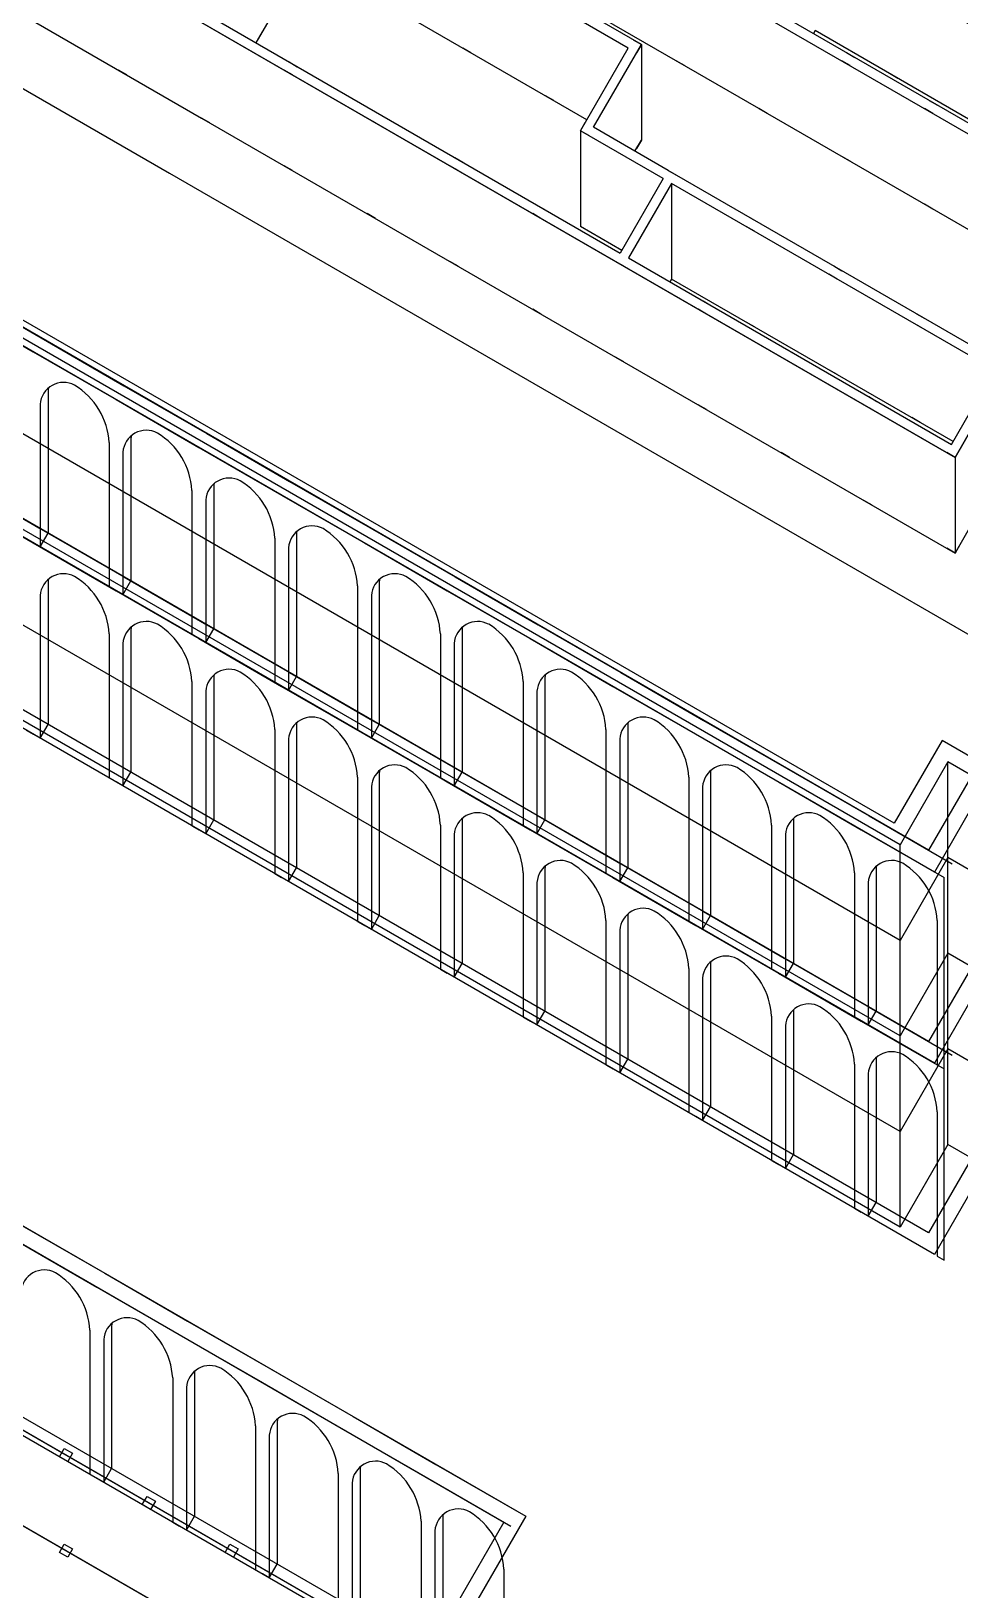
# Model space of a CAD drawing. Header units: metres. Extents: x 1950 to 2882, y 2050 to 2715.
# Drawn here: x 2666.71 to 2695.85, y 2235.54 to 2284.45 of the extents above; entities that cross this region are included whole.
import ezdxf

# ---------------------------------------------------------------- set-up
doc = ezdxf.new("R2010")
doc.units = ezdxf.units.M
for name, color, linetype in [('BACK 1', 250, 'Continuous'), ('BRICK WALLS', 250, 'Continuous'), ('OUTLINE', 250, 'Continuous'), ('PILARS', 250, 'Continuous')]:
    doc.layers.add(name, color=color, linetype=linetype)
doc.layers.add('DOUBLE SKIN FACADE', color=250, linetype='Continuous', transparency=0.5)

msp = doc.modelspace()

# ---------------------------------------------------------------- linework, layer by layer
at = {"layer": 'BACK 1'}
for points in [[(2641.136, 2327.171), (2651.788, 2321.021), (2650.288, 2318.423), (2671.073, 2306.423), (2669.573, 2303.825), (2687.759, 2293.325), (2686.259, 2290.727), (2701.848, 2281.727), (2700.348, 2279.129), (2710.74, 2273.129), (2709.09, 2270.271), (2703.894, 2273.271), (2702.394, 2270.673), (2697.198, 2273.673), (2695.698, 2271.075), (2661.663, 2290.725), (2663.163, 2293.323), (2660.565, 2294.823)], [(2665.859, 2282.993), (2671.055, 2279.993)], [(2671.055, 2279.993), (2684.046, 2272.493)], [(2684.046, 2272.493), (2696.43, 2265.343), (2697.93, 2267.941)]]:
    msp.add_lwpolyline(points, dxfattribs=at)
at = {"layer": 'BRICK WALLS'}
for p, q in [((2685.858, 2284.031), (2685.858, 2281.031)), ((2683.948, 2281.323), (2683.948, 2278.323)), ((2686.806, 2279.673), (2686.806, 2276.673)), ((2695.698, 2271.075), (2695.698, 2268.075))]:
    msp.add_line(p, q, dxfattribs=at)
for points in [[(2686.546, 2279.823), (2683.948, 2281.323), (2685.448, 2283.921), (2675.315, 2289.771), (2672.465, 2284.835), (2685.196, 2277.485)], [(2686.696, 2280.083), (2684.358, 2281.433), (2685.858, 2284.031), (2675.205, 2290.181)], [(2689.546, 2282.019), (2679.153, 2288.019)], [(2684.149, 2281.671), (2675.315, 2286.771), (2673.764, 2284.085)], [(2689.546, 2285.019), (2699.938, 2279.019)], [(2666.859, 2284.725), (2672.055, 2281.725)], [(2672.055, 2284.725), (2685.046, 2277.225)], [(2700.139, 2279.367), (2691.306, 2284.467), (2691.255, 2284.379)], [(2689.546, 2282.019), (2698.639, 2276.769)], [(2672.055, 2281.725), (2685.046, 2274.225)], [(2685.657, 2280.683), (2685.858, 2281.031)], [(2697.088, 2274.083), (2686.696, 2280.083)], [(2686.546, 2279.823), (2685.196, 2277.485)], [(2685.247, 2277.573), (2683.948, 2278.323)], [(2685.046, 2277.225), (2695.698, 2271.075), (2697.198, 2273.673)], [(2695.639, 2271.573), (2686.806, 2276.673), (2686.755, 2276.585)], [(2685.046, 2274.225), (2695.698, 2268.075), (2697.198, 2270.673)]]:
    msp.add_lwpolyline(points, dxfattribs=at)
for points in [[(2700.088, 2279.279), (2701.438, 2281.617), (2691.306, 2287.467), (2689.956, 2285.129)], [(2696.938, 2273.823), (2686.806, 2279.673), (2685.456, 2277.335), (2695.588, 2271.485)]]:
    msp.add_lwpolyline(points, close=True, dxfattribs=at)
at = {"layer": 'DOUBLE SKIN FACADE'}
for p, q in [((2664.429, 2276.325), (2667.027, 2274.825)), ((2664.179, 2275.892), (2666.777, 2274.392)), ((2667.027, 2274.825), (2669.625, 2273.325)), ((2666.777, 2274.392), (2669.375, 2272.892)), ((2667.244, 2273.175), (2667.244, 2268.7)), ((2669.625, 2273.325), (2672.223, 2271.825)), ((2666.994, 2272.742), (2666.994, 2268.267)), ((2669.375, 2272.892), (2671.973, 2271.392)), ((2669.842, 2271.675), (2669.842, 2267.2)), ((2672.223, 2271.825), (2674.821, 2270.325)), ((2669.159, 2271.542), (2669.159, 2267.017)), ((2669.592, 2271.242), (2669.592, 2266.767)), ((2671.973, 2271.392), (2674.571, 2269.892)), ((2664.429, 2270.325), (2667.027, 2268.825)), ((2674.821, 2270.325), (2677.419, 2268.825)), ((2664.179, 2269.892), (2666.777, 2268.392)), ((2671.757, 2270.042), (2671.757, 2265.517)), ((2672.19, 2269.742), (2672.19, 2265.267)), ((2672.44, 2270.175), (2672.44, 2265.7)), ((2674.571, 2269.892), (2677.169, 2268.392)), ((2667.027, 2268.825), (2669.625, 2267.325)), ((2677.419, 2268.825), (2680.018, 2267.325)), ((2666.561, 2268.517), (2666.777, 2268.392)), ((2666.777, 2268.392), (2669.375, 2266.892)), ((2666.994, 2268.267), (2666.777, 2268.392)), ((2666.994, 2268.267), (2667.244, 2268.7)), ((2674.355, 2268.542), (2674.355, 2264.017)), ((2674.788, 2268.242), (2674.788, 2263.767)), ((2675.038, 2268.675), (2675.038, 2264.2)), ((2677.169, 2268.392), (2679.768, 2266.892)), ((2669.625, 2267.325), (2672.223, 2265.825)), ((2680.018, 2267.325), (2682.616, 2265.825)), ((2667.244, 2267.175), (2667.244, 2262.7)), ((2669.159, 2267.017), (2669.375, 2266.892)), ((2669.375, 2266.892), (2671.973, 2265.392)), ((2669.592, 2266.767), (2669.375, 2266.892)), ((2669.592, 2266.767), (2669.842, 2267.2)), ((2676.953, 2267.042), (2676.953, 2262.517)), ((2677.636, 2267.175), (2677.636, 2262.7)), ((2679.768, 2266.892), (2682.366, 2265.392)), ((2666.994, 2266.742), (2666.994, 2262.267)), ((2677.386, 2266.742), (2677.386, 2262.267)), ((2672.223, 2265.825), (2674.821, 2264.325)), ((2682.616, 2265.825), (2685.214, 2264.325)), ((2669.159, 2265.542), (2669.159, 2261.017)), ((2669.842, 2265.675), (2669.842, 2261.2)), ((2671.757, 2265.517), (2671.973, 2265.392)), ((2671.973, 2265.392), (2674.571, 2263.892)), ((2672.19, 2265.267), (2671.973, 2265.392)), ((2672.19, 2265.267), (2672.44, 2265.7)), ((2679.551, 2265.542), (2679.551, 2261.017)), ((2680.234, 2265.675), (2680.234, 2261.2)), ((2682.366, 2265.392), (2684.964, 2263.892)), ((2669.592, 2265.242), (2669.592, 2260.767)), ((2679.984, 2265.242), (2679.984, 2260.767)), ((2674.821, 2264.325), (2677.419, 2262.825)), ((2685.214, 2264.325), (2687.812, 2262.825)), ((2671.757, 2264.042), (2671.757, 2259.517)), ((2672.44, 2264.175), (2672.44, 2259.7)), ((2674.355, 2264.017), (2674.571, 2263.892)), ((2674.571, 2263.892), (2677.169, 2262.392)), ((2674.788, 2263.767), (2674.571, 2263.892)), ((2674.788, 2263.767), (2675.038, 2264.2)), ((2682.149, 2264.042), (2682.149, 2259.517)), ((2682.832, 2264.175), (2682.832, 2259.7)), ((2684.964, 2263.892), (2687.562, 2262.392)), ((2672.19, 2263.742), (2672.19, 2259.267)), ((2682.582, 2263.742), (2682.582, 2259.267)), ((2666.561, 2262.517), (2666.777, 2262.392)), ((2666.994, 2262.267), (2666.777, 2262.392)), ((2666.994, 2262.267), (2667.244, 2262.7)), ((2674.355, 2262.542), (2674.355, 2258.017)), ((2675.038, 2262.675), (2675.038, 2258.2)), ((2676.953, 2262.517), (2677.169, 2262.392)), ((2677.169, 2262.392), (2679.768, 2260.892)), ((2677.386, 2262.267), (2677.169, 2262.392)), ((2677.386, 2262.267), (2677.636, 2262.7)), ((2677.419, 2262.825), (2680.018, 2261.325)), ((2684.747, 2262.542), (2684.747, 2258.017)), ((2685.43, 2262.675), (2685.43, 2258.2)), ((2687.562, 2262.392), (2690.16, 2260.892)), ((2687.812, 2262.825), (2690.41, 2261.325)), ((2674.788, 2262.242), (2674.788, 2257.767)), ((2685.18, 2262.242), (2685.18, 2257.767)), ((2669.159, 2261.017), (2669.375, 2260.892)), ((2669.592, 2260.767), (2669.842, 2261.2)), ((2676.953, 2261.042), (2676.953, 2256.517)), ((2677.636, 2261.175), (2677.636, 2256.7)), ((2679.551, 2261.017), (2679.768, 2260.892)), ((2679.984, 2260.767), (2680.234, 2261.2)), ((2680.018, 2261.325), (2682.616, 2259.825)), ((2687.345, 2261.042), (2687.345, 2256.517)), ((2688.028, 2261.175), (2688.028, 2256.7)), ((2690.41, 2261.325), (2693.008, 2259.825)), ((2669.592, 2260.767), (2669.375, 2260.892)), ((2677.386, 2260.742), (2677.386, 2256.267)), ((2679.768, 2260.892), (2682.366, 2259.392)), ((2679.984, 2260.767), (2679.768, 2260.892)), ((2687.778, 2260.742), (2687.778, 2256.267)), ((2690.16, 2260.892), (2692.758, 2259.392)), ((2671.757, 2259.517), (2671.973, 2259.392)), ((2672.19, 2259.267), (2672.44, 2259.7)), ((2679.551, 2259.542), (2679.551, 2255.017)), ((2680.234, 2259.675), (2680.234, 2255.2)), ((2682.149, 2259.517), (2682.366, 2259.392)), ((2682.582, 2259.267), (2682.832, 2259.7)), ((2682.616, 2259.825), (2685.214, 2258.325)), ((2689.943, 2259.542), (2689.943, 2255.017)), ((2690.626, 2259.675), (2690.626, 2255.2)), ((2693.008, 2259.825), (2695.606, 2258.325)), ((2672.19, 2259.267), (2671.973, 2259.392)), ((2679.984, 2259.242), (2679.984, 2254.767)), ((2682.366, 2259.392), (2684.964, 2257.892)), ((2682.582, 2259.267), (2682.366, 2259.392)), ((2690.376, 2259.242), (2690.376, 2254.767)), ((2692.758, 2259.392), (2695.356, 2257.892)), ((2674.355, 2258.017), (2674.571, 2257.892)), ((2674.788, 2257.767), (2675.038, 2258.2)), ((2682.149, 2258.042), (2682.149, 2253.517)), ((2682.832, 2258.175), (2682.832, 2253.7)), ((2684.747, 2258.017), (2684.964, 2257.892)), ((2685.18, 2257.767), (2685.43, 2258.2)), ((2685.214, 2258.325), (2687.812, 2256.825)), ((2692.541, 2258.042), (2692.541, 2253.517)), ((2693.224, 2258.175), (2693.224, 2253.7)), ((2674.788, 2257.767), (2674.571, 2257.892)), ((2682.582, 2257.742), (2682.582, 2253.267)), ((2684.964, 2257.892), (2687.562, 2256.392)), ((2685.18, 2257.767), (2684.964, 2257.892)), ((2692.974, 2257.742), (2692.974, 2253.267)), ((2695.356, 2251.892), (2695.356, 2257.892)), ((2676.953, 2256.517), (2677.169, 2256.392)), ((2677.386, 2256.267), (2677.636, 2256.7)), ((2684.747, 2256.542), (2684.747, 2252.017)), ((2685.43, 2256.675), (2685.43, 2252.2)), ((2687.345, 2256.517), (2687.562, 2256.392)), ((2687.778, 2256.267), (2688.028, 2256.7)), ((2687.812, 2256.825), (2690.41, 2255.325)), ((2695.14, 2256.542), (2695.14, 2252.017)), ((2677.386, 2256.267), (2677.169, 2256.392)), ((2685.18, 2256.242), (2685.18, 2251.767)), ((2687.562, 2256.392), (2690.16, 2254.892)), ((2687.778, 2256.267), (2687.562, 2256.392)), ((2679.984, 2254.767), (2680.234, 2255.2)), ((2687.345, 2255.042), (2687.345, 2250.517)), ((2688.028, 2255.175), (2688.028, 2250.7)), ((2690.376, 2254.767), (2690.626, 2255.2)), ((2690.41, 2255.325), (2693.008, 2253.825)), ((2679.551, 2255.017), (2679.768, 2254.892)), ((2679.984, 2254.767), (2679.768, 2254.892)), ((2687.778, 2254.742), (2687.778, 2250.267)), ((2689.943, 2255.017), (2690.16, 2254.892)), ((2690.16, 2254.892), (2692.758, 2253.392)), ((2690.376, 2254.767), (2690.16, 2254.892)), ((2682.582, 2253.267), (2682.832, 2253.7)), ((2690.626, 2253.675), (2690.626, 2249.2)), ((2692.974, 2253.267), (2693.224, 2253.7)), ((2693.008, 2253.825), (2695.606, 2252.325)), ((2682.149, 2253.517), (2682.366, 2253.392)), ((2682.582, 2253.267), (2682.366, 2253.392)), ((2689.943, 2253.542), (2689.943, 2249.017)), ((2690.376, 2253.242), (2690.376, 2248.767)), ((2692.541, 2253.517), (2692.758, 2253.392)), ((2692.758, 2253.392), (2695.356, 2251.892)), ((2692.974, 2253.267), (2692.758, 2253.392)), ((2685.18, 2251.767), (2685.43, 2252.2)), ((2693.224, 2252.175), (2693.224, 2247.7)), ((2684.747, 2252.017), (2684.964, 2251.892)), ((2685.18, 2251.767), (2684.964, 2251.892)), ((2692.541, 2252.042), (2692.541, 2247.517)), ((2692.974, 2251.742), (2692.974, 2247.267)), ((2695.14, 2252.017), (2695.356, 2251.892)), ((2695.356, 2245.892), (2695.356, 2251.892)), ((2687.778, 2250.267), (2688.028, 2250.7)), ((2687.345, 2250.517), (2687.562, 2250.392)), ((2687.778, 2250.267), (2687.562, 2250.392)), ((2695.14, 2250.542), (2695.14, 2246.017)), ((2690.376, 2248.767), (2690.626, 2249.2)), ((2689.943, 2249.017), (2690.16, 2248.892)), ((2690.376, 2248.767), (2690.16, 2248.892)), ((2692.974, 2247.267), (2693.224, 2247.7)), ((2692.541, 2247.517), (2692.758, 2247.392)), ((2692.974, 2247.267), (2692.758, 2247.392)), ((2666.423, 2246.978), (2669.021, 2245.478)), ((2666.173, 2246.545), (2668.771, 2245.045)), ((2695.14, 2246.017), (2695.356, 2245.892)), ((2669.021, 2245.478), (2671.619, 2243.978)), ((2668.771, 2245.045), (2671.369, 2243.545)), ((2669.238, 2243.828), (2669.238, 2239.353)), ((2671.619, 2243.978), (2674.217, 2242.478)), ((2668.555, 2243.695), (2668.555, 2239.17)), ((2668.988, 2243.395), (2668.988, 2238.92)), ((2671.369, 2243.545), (2673.967, 2242.045)), ((2671.836, 2242.328), (2671.836, 2237.853)), ((2674.217, 2242.478), (2676.815, 2240.978)), ((2671.153, 2242.195), (2671.153, 2237.67)), ((2671.586, 2241.895), (2671.586, 2237.42)), ((2673.967, 2242.045), (2676.565, 2240.545)), ((2676.815, 2240.978), (2679.413, 2239.478)), ((2673.751, 2240.695), (2673.751, 2236.17)), ((2674.184, 2240.395), (2674.184, 2235.92)), ((2674.434, 2240.828), (2674.434, 2236.353)), ((2676.565, 2240.545), (2679.163, 2239.045)), ((2679.413, 2239.478), (2682.011, 2237.978)), ((2668.555, 2239.17), (2668.771, 2239.045)), ((2668.988, 2238.92), (2668.771, 2239.045)), ((2668.988, 2238.92), (2669.238, 2239.353)), ((2676.349, 2239.195), (2676.349, 2234.67)), ((2676.782, 2238.895), (2676.782, 2234.42)), ((2677.032, 2239.328), (2677.032, 2234.853)), ((2679.163, 2239.045), (2681.761, 2237.545)), ((2671.153, 2237.67), (2671.369, 2237.545)), ((2671.586, 2237.42), (2671.369, 2237.545)), ((2671.586, 2237.42), (2671.836, 2237.853)), ((2678.947, 2237.695), (2678.947, 2233.17)), ((2679.63, 2237.828), (2679.63, 2233.353)), ((2679.38, 2237.395), (2679.38, 2232.92)), ((2673.751, 2236.17), (2673.967, 2236.045)), ((2674.184, 2235.92), (2673.967, 2236.045)), ((2674.184, 2235.92), (2674.434, 2236.353)), ((2681.545, 2236.195), (2681.545, 2231.67))]:
    msp.add_line(p, q, dxfattribs=at)
for points in [[(2696.553, 2254.665), (2695.053, 2252.067), (2648.374, 2279.017), (2649.874, 2281.615), (2647.276, 2283.115), (2650.276, 2288.311), (2647.678, 2289.811), (2649.178, 2292.409), (2643.982, 2295.409), (2645.482, 2298.007), (2635.09, 2304.007), (2636.59, 2306.605), (2623.599, 2314.105), (2637.049, 2337.401)], [(2696.37, 2255.348), (2694.87, 2252.75), (2649.057, 2279.2), (2650.557, 2281.798), (2647.959, 2283.298), (2650.959, 2288.494), (2648.361, 2289.994), (2649.861, 2292.592), (2644.665, 2295.592), (2646.165, 2298.19), (2635.773, 2304.19), (2637.273, 2306.788), (2624.282, 2314.288), (2637.232, 2336.718)], [(2696.553, 2260.665), (2695.053, 2258.067), (2648.374, 2285.017), (2649.874, 2287.615), (2647.276, 2289.115), (2650.276, 2294.311), (2647.678, 2295.811), (2649.178, 2298.409), (2643.982, 2301.409), (2645.482, 2304.007), (2635.09, 2310.007), (2636.59, 2312.605), (2623.599, 2320.105)], [(2696.37, 2261.348), (2694.87, 2258.75), (2649.057, 2285.2), (2650.557, 2287.798), (2647.959, 2289.298), (2650.959, 2294.494), (2648.361, 2295.994), (2649.861, 2298.592), (2644.665, 2301.592), (2646.165, 2304.19), (2635.773, 2310.19), (2637.273, 2312.788), (2624.282, 2320.288)], [(2680.728, 2308.719), (2682.228, 2307.853), (2680.728, 2305.255), (2698.914, 2294.755), (2697.414, 2292.157), (2713.003, 2283.157), (2711.503, 2280.559), (2727.091, 2271.559), (2725.591, 2268.961), (2738.582, 2261.461), (2728.132, 2243.361), (2709.945, 2253.861), (2708.445, 2251.263), (2703.249, 2254.263), (2701.749, 2251.665), (2696.553, 2254.665), (2695.053, 2252.067), (2648.374, 2279.017), (2649.874, 2281.615), (2647.276, 2283.115), (2649.874, 2287.615)], [(2680.728, 2308.142), (2681.545, 2307.67), (2680.045, 2305.072), (2698.231, 2294.572), (2696.731, 2291.974), (2712.32, 2282.974), (2710.82, 2280.376), (2726.408, 2271.376), (2724.908, 2268.778), (2737.899, 2261.278), (2727.949, 2244.044), (2709.762, 2254.544), (2708.262, 2251.946), (2703.066, 2254.946), (2701.566, 2252.348), (2696.37, 2255.348), (2694.87, 2252.75), (2649.057, 2279.2), (2650.557, 2281.798), (2647.959, 2283.298), (2650.959, 2288.494), (2648.361, 2289.994), (2649.861, 2292.592)], [(2734.552, 2257.21), (2737.899, 2255.278), (2727.949, 2238.044), (2709.762, 2248.544), (2708.262, 2245.946), (2703.066, 2248.946), (2701.566, 2246.348), (2696.37, 2249.348), (2694.87, 2246.75), (2649.057, 2273.2), (2650.557, 2275.798), (2647.959, 2277.298), (2650.959, 2282.494), (2648.361, 2283.994), (2649.861, 2286.592)], [(2734.552, 2257.787), (2738.582, 2255.461), (2728.132, 2237.361), (2709.945, 2247.861), (2708.445, 2245.263), (2703.249, 2248.263), (2701.749, 2245.665), (2696.553, 2248.665), (2695.053, 2246.067), (2648.374, 2273.017), (2649.874, 2275.615), (2647.276, 2277.115), (2649.874, 2281.615)], [(2635.09, 2234.007), (2636.59, 2236.605), (2623.599, 2244.105), (2637.049, 2267.401), (2662.943, 2252.451), (2661.443, 2249.853), (2682.228, 2237.853), (2680.728, 2235.255)], [(2635.773, 2234.19), (2637.273, 2236.788), (2624.282, 2244.288), (2637.232, 2266.718), (2662.26, 2252.268), (2660.76, 2249.67), (2681.545, 2237.67), (2680.045, 2235.072)], [(2624.282, 2239.288), (2637.049, 2261.401), (2662.943, 2246.451), (2661.443, 2243.853), (2682.228, 2231.853), (2680.728, 2229.255), (2698.914, 2218.755), (2697.414, 2216.157), (2713.003, 2207.157), (2711.503, 2204.559), (2727.091, 2195.559), (2725.591, 2192.961), (2738.582, 2185.461), (2728.132, 2167.361), (2709.945, 2177.861), (2708.445, 2175.263), (2703.249, 2178.263), (2701.749, 2175.665), (2696.553, 2178.665), (2695.053, 2176.067), (2648.374, 2203.017), (2649.874, 2205.615), (2647.276, 2207.115), (2649.874, 2211.615)], [(2626.197, 2237.183), (2624.282, 2238.288), (2637.232, 2260.718), (2662.26, 2246.268), (2660.76, 2243.67), (2681.545, 2231.67)]]:
    msp.add_lwpolyline(points, dxfattribs=at)
for centre, radius, start, end in [((2667.73, 2272.69), 0.738, 62.0022, 175.9932), ((2667.98, 2273.123), 0.738, 169.803, 175.9932), ((2666.91, 2271.415), 2.252, 3.2263, 58.8196), ((2670.328, 2271.19), 0.738, 62.0022, 175.9932), ((2670.578, 2271.623), 0.738, 169.803, 175.9932), ((2669.508, 2269.915), 2.252, 3.2263, 58.8196), ((2672.926, 2269.69), 0.738, 62.0022, 175.9932), ((2673.176, 2270.123), 0.738, 169.803, 175.9932), ((2672.106, 2268.415), 2.252, 3.2263, 58.8196), ((2675.524, 2268.19), 0.738, 62.0022, 175.9932), ((2675.774, 2268.623), 0.738, 169.803, 175.9932), ((2674.704, 2266.915), 2.252, 3.2263, 58.8196), ((2667.73, 2266.69), 0.738, 62.0022, 175.9932), ((2667.98, 2267.123), 0.738, 169.803, 175.9932), ((2666.91, 2265.415), 2.252, 3.2263, 58.8196), ((2678.122, 2266.69), 0.738, 62.0022, 175.9932), ((2678.372, 2267.123), 0.738, 169.803, 175.9932), ((2677.303, 2265.415), 2.252, 3.2263, 58.8196), ((2670.328, 2265.19), 0.738, 62.0022, 175.9932), ((2669.508, 2263.915), 2.252, 3.2263, 58.8196), ((2680.72, 2265.19), 0.738, 62.0022, 175.9932), ((2679.901, 2263.915), 2.252, 3.2263, 58.8196), ((2670.578, 2265.623), 0.738, 169.803, 175.9932), ((2680.97, 2265.623), 0.738, 169.803, 175.9932), ((2672.926, 2263.69), 0.738, 62.0022, 175.9932), ((2672.106, 2262.415), 2.252, 3.2263, 58.8196), ((2683.318, 2263.69), 0.738, 62.0022, 175.9932), ((2682.499, 2262.415), 2.252, 3.2263, 58.8196), ((2673.176, 2264.123), 0.738, 169.803, 175.9932), ((2683.568, 2264.123), 0.738, 169.803, 175.9932), ((2675.524, 2262.19), 0.738, 62.0022, 175.9932), ((2685.916, 2262.19), 0.738, 62.0022, 175.9932), ((2675.774, 2262.623), 0.738, 169.803, 175.9932), ((2674.704, 2260.915), 2.252, 3.2263, 58.8196), ((2686.166, 2262.623), 0.738, 169.803, 175.9932), ((2685.097, 2260.915), 2.252, 3.2263, 58.8196), ((2678.122, 2260.69), 0.738, 62.0022, 175.9932), ((2688.514, 2260.69), 0.738, 62.0022, 175.9932), ((2678.372, 2261.123), 0.738, 169.803, 175.9932), ((2677.303, 2259.415), 2.252, 3.2263, 58.8196), ((2688.764, 2261.123), 0.738, 169.803, 175.9932), ((2687.695, 2259.415), 2.252, 3.2263, 58.8196), ((2680.72, 2259.19), 0.738, 62.0022, 175.9932), ((2691.112, 2259.19), 0.738, 62.0022, 175.9932), ((2680.97, 2259.623), 0.738, 169.803, 175.9932), ((2679.901, 2257.915), 2.252, 3.2263, 58.8196), ((2691.362, 2259.623), 0.738, 169.803, 175.9932), ((2690.293, 2257.915), 2.252, 3.2263, 58.8196), ((2683.318, 2257.69), 0.738, 62.0022, 175.9932), ((2683.568, 2258.123), 0.738, 169.803, 175.9932), ((2682.499, 2256.415), 2.252, 3.2263, 58.8196), ((2693.711, 2257.69), 0.738, 62.0022, 175.9932), ((2693.961, 2258.123), 0.738, 169.803, 175.9932), ((2692.891, 2256.415), 2.252, 3.2263, 58.8196), ((2685.916, 2256.19), 0.738, 62.0022, 175.9932), ((2686.166, 2256.623), 0.738, 169.803, 175.9932), ((2685.097, 2254.915), 2.252, 3.2263, 58.8196), ((2688.514, 2254.69), 0.738, 62.0022, 175.9932), ((2688.764, 2255.123), 0.738, 169.803, 175.9932), ((2687.695, 2253.415), 2.252, 3.2263, 58.8196), ((2691.112, 2253.19), 0.738, 62.0022, 175.9932), ((2691.362, 2253.623), 0.738, 169.803, 175.9932), ((2690.293, 2251.915), 2.252, 3.2263, 58.8196), ((2693.711, 2251.69), 0.738, 62.0022, 175.9932), ((2693.961, 2252.123), 0.738, 169.803, 175.9932), ((2692.891, 2250.415), 2.252, 3.2263, 58.8196), ((2667.126, 2244.844), 0.738, 62.0022, 175.9932), ((2666.306, 2243.568), 2.252, 3.2263, 58.8196), ((2669.724, 2243.344), 0.738, 62.0022, 175.9932), ((2669.974, 2243.777), 0.738, 169.803, 175.9932), ((2668.904, 2242.068), 2.252, 3.2263, 58.8196), ((2672.322, 2241.844), 0.738, 62.0022, 175.9932), ((2672.572, 2242.277), 0.738, 169.803, 175.9932), ((2671.502, 2240.568), 2.252, 3.2263, 58.8196), ((2674.92, 2240.344), 0.738, 62.0022, 175.9932), ((2675.17, 2240.777), 0.738, 169.803, 175.9932), ((2674.1, 2239.068), 2.252, 3.2263, 58.8196), ((2677.518, 2238.844), 0.738, 62.0022, 175.9932), ((2677.768, 2239.277), 0.738, 169.803, 175.9932), ((2676.698, 2237.568), 2.252, 3.2263, 58.8196), ((2680.116, 2237.344), 0.738, 62.0022, 175.9932), ((2679.296, 2236.068), 2.252, 3.2263, 58.8196), ((2680.366, 2237.777), 0.738, 169.803, 175.9932)]:
    msp.add_arc(centre, radius, start, end, dxfattribs=at)
at = {"layer": 'OUTLINE'}
for points in [[(2700.489, 2259.193), (2695.293, 2262.193), (2693.793, 2259.595), (2653.076, 2283.103), (2654.576, 2285.701), (2651.978, 2287.201), (2654.978, 2292.397), (2652.379, 2293.897), (2653.879, 2296.496), (2648.683, 2299.496), (2650.183, 2302.094), (2639.791, 2308.094), (2641.291, 2310.692), (2628.301, 2318.192)], [(2700.669, 2258.521), (2695.473, 2261.521), (2693.973, 2258.923), (2652.404, 2282.923), (2653.904, 2285.521), (2651.306, 2287.021), (2654.306, 2292.217), (2651.708, 2293.717), (2653.208, 2296.316), (2648.012, 2299.316), (2649.512, 2301.914), (2639.119, 2307.914), (2640.619, 2310.512), (2627.629, 2318.012)], [(2734.552, 2260.208), (2727.052, 2247.217), (2708.865, 2257.717), (2707.365, 2255.119), (2702.169, 2258.119), (2700.669, 2255.521), (2695.473, 2258.521), (2693.973, 2255.923), (2652.404, 2279.923)], [(2734.552, 2257.208), (2727.052, 2244.217), (2708.865, 2254.717), (2707.365, 2252.119), (2702.169, 2255.119), (2700.669, 2252.521), (2695.473, 2255.521), (2693.973, 2252.923), (2652.404, 2276.923)], [(2734.552, 2254.208), (2727.052, 2241.217), (2708.865, 2251.717), (2707.365, 2249.119), (2702.169, 2252.119), (2700.669, 2249.521), (2695.473, 2252.521), (2693.973, 2249.923), (2652.404, 2273.923)], [(2734.552, 2251.208), (2727.052, 2238.217), (2708.865, 2248.717), (2707.365, 2246.119), (2702.169, 2249.119), (2700.669, 2246.521), (2695.473, 2249.521), (2693.973, 2246.923), (2652.404, 2270.923)], [(2695.473, 2249.521), (2695.473, 2252.521), (2695.473, 2255.521), (2695.473, 2258.521), (2695.473, 2261.521)], [(2638.129, 2260.371), (2658.914, 2248.371), (2657.414, 2245.773), (2678.198, 2233.773)], [(2693.973, 2246.923), (2693.973, 2249.923), (2693.973, 2252.923), (2693.973, 2255.923), (2693.973, 2258.923)], [(2638.129, 2257.371), (2658.914, 2245.371), (2657.414, 2242.773), (2678.198, 2230.773)]]:
    msp.add_lwpolyline(points, dxfattribs=at)
at = {"layer": 'PILARS'}
for points in [[(2673.965, 2284.433), (2673.815, 2284.173)], [(2680.511, 2283.771), (2680.252, 2283.921)], [(2685.598, 2284.181), (2685.858, 2284.031), (2685.708, 2283.771)], [(2674.803, 2283.485), (2675.063, 2283.335)], [(2687.208, 2283.369), (2686.948, 2283.519)], [(2692.404, 2283.369), (2692.144, 2283.519)], [(2692.294, 2283.779), (2692.554, 2283.629)], [(2669.717, 2283.075), (2669.457, 2283.225)], [(2674.913, 2283.075), (2674.653, 2283.225)], [(2693.904, 2282.967), (2693.644, 2283.117)], [(2683.109, 2282.271), (2682.85, 2282.421)], [(2677.402, 2281.985), (2677.661, 2281.835)], [(2689.806, 2281.869), (2689.546, 2282.019)], [(2695.002, 2281.869), (2694.742, 2282.019)], [(2694.892, 2282.279), (2695.152, 2282.129)], [(2672.315, 2281.575), (2672.055, 2281.725)], [(2677.511, 2281.575), (2677.252, 2281.725)], [(2684.208, 2281.173), (2683.948, 2281.323), (2684.098, 2281.583)], [(2685.858, 2281.031), (2685.708, 2280.771)], [(2680, 2280.485), (2680.259, 2280.335)], [(2692.404, 2280.369), (2692.144, 2280.519)], [(2674.913, 2280.075), (2674.653, 2280.225)], [(2680.109, 2280.075), (2679.85, 2280.225)], [(2686.696, 2280.083), (2686.956, 2279.933)], [(2695.002, 2278.869), (2694.742, 2279.019)], [(2677.511, 2278.575), (2677.252, 2278.725)], [(2682.708, 2278.575), (2682.448, 2278.725)], [(2682.598, 2278.985), (2682.858, 2278.835)], [(2689.294, 2278.583), (2689.554, 2278.433)], [(2684.208, 2278.173), (2683.948, 2278.323)], [(2689.404, 2278.173), (2689.144, 2278.323)], [(2680.109, 2277.075), (2679.85, 2277.225)], [(2685.306, 2277.075), (2685.046, 2277.225)], [(2691.892, 2277.083), (2692.152, 2276.933)], [(2692.002, 2276.673), (2691.742, 2276.823)], [(2682.708, 2275.575), (2682.448, 2275.725)], [(2687.904, 2275.575), (2687.644, 2275.725)], [(2687.794, 2275.985), (2688.054, 2275.835)], [(2694.49, 2275.583), (2694.75, 2275.433)], [(2689.404, 2275.173), (2689.144, 2275.323)], [(2694.6, 2275.173), (2694.34, 2275.323)], [(2685.306, 2274.075), (2685.046, 2274.225)], [(2690.502, 2274.075), (2690.242, 2274.225)], [(2690.392, 2274.485), (2690.652, 2274.335)], [(2692.002, 2273.673), (2691.742, 2273.823)], [(2687.904, 2272.575), (2687.644, 2272.725)], [(2693.1, 2272.575), (2692.84, 2272.725)], [(2692.99, 2272.985), (2693.25, 2272.835)], [(2694.6, 2272.173), (2694.34, 2272.323)], [(2690.502, 2271.075), (2690.242, 2271.225)], [(2695.848, 2271.335), (2695.698, 2271.075), (2695.438, 2271.225)], [(2693.1, 2269.575), (2692.84, 2269.725)], [(2695.848, 2268.335), (2695.698, 2268.075), (2695.438, 2268.225)], [(2665.208, 2241.273), (2678.198, 2233.773), (2675.198, 2228.577), (2664.806, 2234.577), (2666.306, 2237.175), (2663.708, 2238.675), (2665.208, 2241.273)], [(2667.751, 2239.978), (2668.011, 2239.828), (2667.861, 2239.568), (2667.601, 2239.718), (2667.751, 2239.978)], [(2670.349, 2238.478), (2670.609, 2238.328), (2670.459, 2238.068), (2670.199, 2238.218), (2670.349, 2238.478)], [(2665.208, 2238.273), (2678.198, 2230.773)], [(2667.751, 2236.978), (2668.011, 2236.828), (2667.861, 2236.568), (2667.601, 2236.718), (2667.751, 2236.978)], [(2672.947, 2236.978), (2673.207, 2236.828), (2673.057, 2236.568), (2672.797, 2236.718), (2672.947, 2236.978)]]:
    msp.add_lwpolyline(points, dxfattribs=at)

doc.saveas('drawing.dxf')
